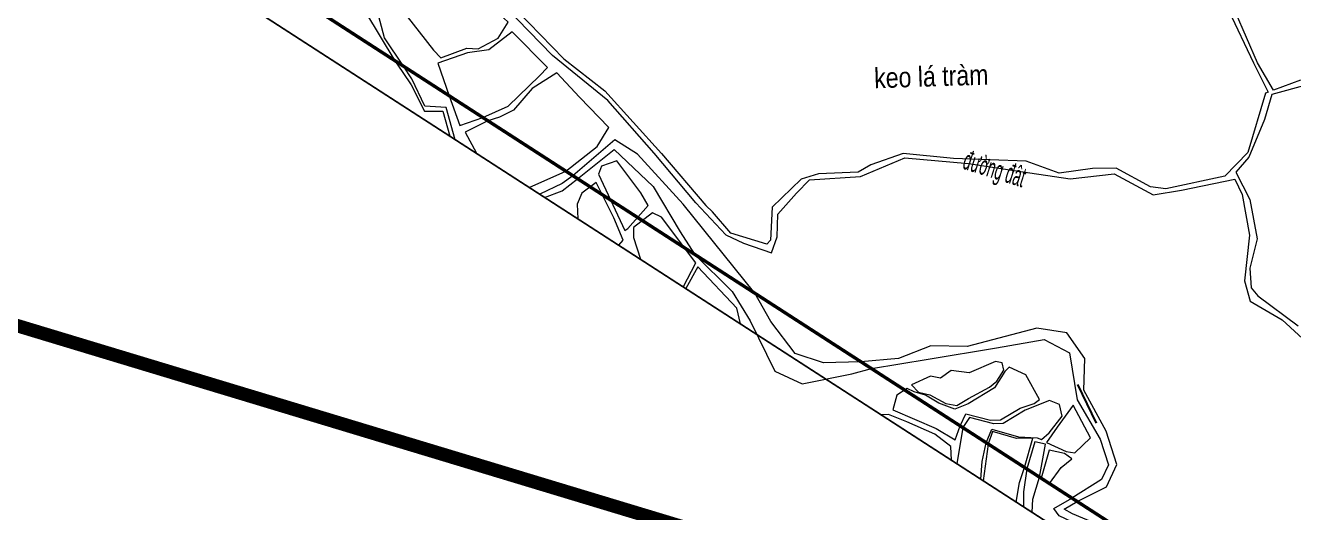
# Model space of a CAD drawing. Header units: metres. Extents: x 0 to 551036, y 0 to 1845929.
# Drawn here: x 546134.5 to 546511.7, y 1842642.1 to 1842787.1 of the extents above; entities that cross this region are included whole.
import ezdxf

# ---------------------------------------------------------------- set-up
doc = ezdxf.new("R2010")
doc.units = ezdxf.units.M
doc.header["$MEASUREMENT"] = 0
doc.linetypes.add('BD HH1 KEM TMB$0$DASHDOT2', pattern=[0.5, 0.25, -0.125, 0, -0.125])
doc.linetypes.add('DASHED', pattern=[0.75, 0.5, -0.25])
doc.layers.get('Defpoints').update_dxf_attribs({"lineweight": 0})
for name, color, linetype, lineweight in [('BD HH1 KEM TMB$0$ao1', 7, 'Continuous', 0), ('BD HH1 KEM TMB$0$ao_ho_song_suoi', 7, 'Continuous', 0), ('BD HH1 KEM TMB$0$duongdapcao', 7, 'Continuous', 0), ('BD HH1 KEM TMB$0$duongdat', 7, 'Continuous', 0), ('BD HH1 KEM TMB$0$ghichuthuyetminh', 7, 'Continuous', 0), ('BD HH1 KEM TMB$0$Ranh', 7, 'Continuous', 0), ('DZ 220kV PA1', 7, 'Continuous', 0), ('Level 15', 7, 'Continuous', 0), ('Level 37', 7, 'Continuous', 0), ('Ranh', 7, 'Continuous', 0)]:
    doc.layers.add(name, color=color, linetype=linetype, lineweight=lineweight)
doc.styles.add('BD HH1 KEM TMB$0$chamnha_0', font='')
doc.styles.add('BD HH1 KEM TMB$0$ghichuduongdien', font='', dxfattribs={"height": 6})
doc.styles.add('BD HH1 KEM TMB$0$Standard', font='txt.shx')
doc.styles.get("Standard").update_dxf_attribs({"font": '', "height": 4})
doc.styles.get('BD HH1 KEM TMB$0$chamnha_0').set_extended_font_data('.VnArial')
doc.styles.get('BD HH1 KEM TMB$0$ghichuduongdien').set_extended_font_data('.VnArial Narrow')
doc.styles.get('Standard').set_extended_font_data('.VnArial')
doc.linetypes.add('FENCELINE1', pattern='A,6.35,-2.54,[133,ltypeshp.shx,S=2.54,R=0,X=-2.54,Y=0],-2.54,25.4', length=36.83)
doc.dimstyles.get("Standard").update_dxf_attribs({"dimtxt": 0.18, "dimasz": 0.18, "dimexe": 0.18, "dimexo": 0.0625, "dimgap": 0.09, "dimtad": 0, "dimtih": 1, "dimtoh": 1, "dimdec": 4, "dimzin": 0, "dimdsep": 46, "dimtxsty": 'Standard', "dimcen": 0.09, "dimadec": 0, "dimazin": 0, "dimtfac": 1, "dimtdec": 4, "dimtofl": 0, "dimtmove": 0, "dimatfit": 3, "dimfxl": 1, "dimtolj": 1, "dimtzin": 0, "dimarcsym": 0})

# ---------------------------------------------------------------- blocks, each defined once
blk = doc.blocks.new('*D218')
at = {"layer": 'Defpoints', "color": 0, "lineweight": 0, "transparency": 16777216}
for p in [(547332.95, 1842714.84), (547334.52, 1842712.21), (0, 0)]:
    blk.add_point(p, dxfattribs=at)
at = {"layer": 'Level 37', "color": 5, "transparency": 16777216}
for p, q in [((547332.95, 1842714.78), (547332.95, 1842712.93)), ((547332.95, 1842712.93), (547334.52, 1842712.57)), ((547334.52, 1842712.57), (547334.52, 1842712.21))]:
    blk.add_line(p, q, dxfattribs=at)
at = {"layer": 'Level 37', "color": 0, "transparency": 16777216, "insert": (547334.52, 1842711.22), "char_height": 0.18, "attachment_point": 5, "rotation": 270, "style": 'BD HH1 KEM TMB$0$chamnha_0'}
blk.add_mtext('\\A1;\\Ftxt;547332.9453', dxfattribs=at)

msp = doc.modelspace()

# ---------------------------------------------------------------- linework, layer by layer
at = {"layer": 'BD HH1 KEM TMB$0$ao1', "flags": 128}
msp.add_lwpolyline([(546498.20056, 1842600.61761), (546495.00542, 1842607.49534), (546484.94783, 1842613.10822), (546477.04546, 1842618.2642), (546466.71723, 1842628.99886), (546457.62693, 1842635.02552), (546449.70725, 1842637.49594), (546442.01641, 1842641.15584), (546440.36837, 1842643.35177), (546445.8125, 1842646.39735)], dxfattribs=at)
at = {"layer": 'BD HH1 KEM TMB$0$ao_ho_song_suoi', "flags": 128}
for points in [[(546246.96454, 1842774.96303), (546241.30622, 1842783.41337), (546238.37047, 1842794.74286), (546238.15478, 1842809.59434), (546239.8683, 1842818.92894), (546242.19293, 1842831.60808), (546245.18859, 1842839.73821), (546245.8716, 1842846.86821), (546237.68746, 1842863.52101), (546226.41179, 1842883.64739), (546219.42591, 1842894.25636), (546212.06857, 1842896.20824), (546185.62288, 1842936.19753), (546168.45176, 1842953.07079), (546156.38524, 1842969.56227), (546153.9288, 1842994.0656), (546139.39386, 1843014.39093), (546127.79466, 1843033.33436)], [(546131.18575, 1843018.41299), (546147.31438, 1842996.44226), (546149.89065, 1842987.2636), (546153.72509, 1842965.29288), (546165.75567, 1842948.51103), (546177.66641, 1842937.84829), (546188.36691, 1842921.72783), (546196.91053, 1842909.866), (546210.05549, 1842894.60587), (546219.05445, 1842889.69122), (546235.47067, 1842861.62828), (546241.25829, 1842848.68566), (546242.81603, 1842842.68485), (546237.55565, 1842823.51021), (546234.72775, 1842811.40104), (546233.46957, 1842803.47523), (546235.61446, 1842791.10796), (546244.40317, 1842776.61909)], [(546244.40317, 1842776.61909), (546246.802, 1842773.15085), (546249.26744, 1842769.47352), (546253.18403, 1842761.59153), (546258.62837, 1842761.55031), (546260.75729, 1842754.13718)], [(546262.35656, 1842753.10317), (546259.65945, 1842762.70438), (546253.30617, 1842763.04727), (546249.47003, 1842771.22123), (546246.96454, 1842774.96303)], [(546298.75404, 1842741.47838), (546309.6552, 1842750.21532), (546321.20647, 1842739.13855), (546329.23484, 1842725.63672), (546333.55856, 1842718.97543), (546351.4717, 1842707.39364), (546330.10957, 1842733.95505), (546316.53324, 1842748.78502), (546309.84692, 1842753.0813), (546297.34775, 1842742.38763)], [(546297.34775, 1842742.38763), (546294.19228, 1842740.06179), (546287.50219, 1842736.84519)], [(546288.94864, 1842735.90998), (546294.11085, 1842737.90557), (546298.75404, 1842741.47838)], [(546333.55856, 1842718.97543), (546344.75596, 1842707.94094), (546350.11173, 1842699.15369), (546357.46586, 1842684.21541), (546365.53946, 1842680.38097), (546380.32776, 1842683.41656), (546386.13863, 1842684.97965)], [(546382.99247, 1842687.01381), (546371.85449, 1842686.6918), (546363.46112, 1842689.48774), (546356.18688, 1842698.99393), (546351.4717, 1842707.39364)], [(546500.55601, 1842599.09468), (546498.91612, 1842604.91148), (546497.10609, 1842607.21371), (546489.58942, 1842612.24036), (546480.32075, 1842618.62251), (546473.10628, 1842624.74271), (546466.26774, 1842632.59332), (546456.40103, 1842637.37602), (546446.00835, 1842641.75617), (546443.48115, 1842643.13298), (546447.3757, 1842645.38666)]]:
    msp.add_lwpolyline(points, dxfattribs=at)
msp.add_lwpolyline([(546447.3757, 1842645.38666), (546456.11902, 1842649.79309), (546459.19856, 1842656.43378), (546455.97523, 1842666.28996), (546449.32486, 1842678.51204), (546449.61245, 1842687.98107), (546444.30414, 1842695.62727), (546435.31715, 1842696.95541), (546414.63512, 1842691.56758), (546403.86272, 1842691.72351), (546394.25264, 1842687.98107), (546382.99247, 1842687.01381), (546386.13863, 1842684.97965), (546402.99997, 1842687.74448), (546423.37046, 1842691.18043), (546437.58187, 1842693.60011), (546445.08301, 1842689.62108), (546447.34773, 1842675.61918), (546454.21378, 1842663.91867), (546456.63427, 1842656.34775), (546454.60921, 1842651.90091), (546445.8125, 1842646.39735), (546447.3757, 1842645.38666)], close=True, dxfattribs=at)
at = {"layer": 'BD HH1 KEM TMB$0$duongdapcao', "flags": 128}
for points in [[(546264.98392, 1842798.70577), (546245.53609, 1842792.93617), (546255.88909, 1842779.75696), (546258.0939, 1842777.44482), (546265.7508, 1842780.34844), (546269.18982, 1842780.10647), (546275.09726, 1842783.32196), (546278.06896, 1842788.11293), (546269.08198, 1842796.53881), (546264.98392, 1842798.70577)], [(546313.67673, 1842726.6746), (546319.70294, 1842733.50296), (546317.52017, 1842737.29651), (546310.40265, 1842746.82778), (546305.84737, 1842745.26292), (546304.94586, 1842742.84456), (546312.82262, 1842726.10559), (546313.67673, 1842726.6746)]]:
    msp.add_lwpolyline(points, close=True, dxfattribs=at)
for points in [[(546279.32714, 1842785.22544), (546272.30531, 1842779.85375), (546265.95451, 1842778.95578), (546257.17123, 1842775.93386), (546260.57534, 1842766.16292)], [(546270.56483, 1842759.70419), (546278.06896, 1842763.09879), (546287.39145, 1842772.12689), (546289.82393, 1842774.59497), (546279.32714, 1842785.22544)], [(546295.22229, 1842743.76185), (546304.61051, 1842751.0649), (546308.04953, 1842756.75384), (546299.29022, 1842765.77119), (546292.61589, 1842773.04099), (546285.19863, 1842768.33068), (546279.65067, 1842761.8513), (546275.54062, 1842759.85103), (546272.0212, 1842758.76257)], [(546260.57534, 1842766.16292), (546263.67592, 1842757.3743), (546270.56483, 1842759.70419)], [(546272.0212, 1842758.76257), (546265.29468, 1842755.35666), (546268.62551, 1842749.04996)], [(546284.33794, 1842738.89105), (546295.22229, 1842743.76185)], [(546310.99414, 1842721.65641), (546312.30067, 1842723.21301), (546309.50107, 1842729.80427), (546304.2341, 1842740.37876), (546299.96356, 1842737.15424), (546298.6349, 1842733.92973), (546298.8053, 1842729.53714)], [(546330.19683, 1842709.24086), (546333.95057, 1842716.41525), (546323.66332, 1842730.03787), (546321.03862, 1842731.34939), (546315.40814, 1842726.99183), (546315.36582, 1842723.94577), (546317.41201, 1842717.50692)], [(546347.19099, 1842698.25324), (546346.0659, 1842702.98504), (546334.50863, 1842715.25386), (546330.9413, 1842708.75952)], [(546398.07511, 1842680.1413), (546400.12414, 1842677.95283), (546403.56316, 1842677.17853), (546408.33225, 1842674.60291), (546411.57954, 1842673.93615), (546415.06649, 1842676.09774), (546421.28548, 1842679.42077), (546423.41839, 1842681.16832), (546425.49139, 1842684.52361), (546425.04803, 1842686.65831), (546423.05891, 1842687.07234), (546415.23425, 1842683.71705), (546409.91396, 1842684.41069), (546406.72657, 1842682.10931), (546403.69497, 1842682.69541), (546398.07511, 1842680.1413)], [(546412.54394, 1842667.90723), (546414.26365, 1842671.49496), (546421.57307, 1842669.6345), (546424.54476, 1842669.71515), (546430.40427, 1842673.1511), (546434.55027, 1842674.57603), (546436.17991, 1842675.802), (546432.05788, 1842683.07718), (546427.15698, 1842685.41083), (546425.85087, 1842684.06656), (546422.75935, 1842679.24333), (546414.97063, 1842674.45773), (546410.93248, 1842672.91451), (546406.18735, 1842674.69432), (546402.19714, 1842677.02797), (546398.8519, 1842678.05218)], [(546398.8519, 1842678.05218), (546396.81732, 1842679.01731), (546393.71065, 1842677.03852), (546392.4816, 1842672.70566), (546405.38633, 1842667.07637), (546411.05345, 1842663.76705), (546412.54394, 1842667.90723)], [(546420.3169, 1842662.8816), (546421.94453, 1842666.92983), (546429.92497, 1842664.69297), (546435.425, 1842664.31119), (546436.71912, 1842663.87565), (546439.00781, 1842665.82753), (546442.90217, 1842670.81745), (546442.07536, 1842674.24265), (546439.11565, 1842675.48475), (546431.9021, 1842672.61339), (546425.38355, 1842668.62898), (546422.54366, 1842668.5322), (546415.33011, 1842670.44643), (546413.351, 1842667.38542)], [(546409.92788, 1842657.69054), (546409.78964, 1842661.81604), (546404.97596, 1842665.39832), (546396.68013, 1842669.11705), (546391.25196, 1842671.30054), (546389.08198, 1842671.16851)], [(546438.26488, 1842662.98306), (546444.11241, 1842660.26226), (546446.68868, 1842659.85898), (546451.29002, 1842664.34883), (546446.1255, 1842674.08134), (546441.39235, 1842667.47291), (546438.26488, 1842662.98306)], [(546413.351, 1842667.38542), (546411.57314, 1842656.6268)], [(546431.66746, 1842655.54287), (546434.20277, 1842664.21978), (546429.30187, 1842664.1929), (546422.13625, 1842666.20392), (546420.90258, 1842662.50293)], [(546418.66855, 1842652.03924), (546419.10023, 1842657.3326), (546420.3169, 1842662.8816)], [(546420.90258, 1842662.50293), (546419.41829, 1842651.55449)], [(546436.10949, 1842652.67086), (546437.94135, 1842662.43997), (546434.76595, 1842663.14975), (546432.36481, 1842655.09199)], [(546439.12911, 1842650.71852), (546442.63855, 1842655.55732), (546445.71809, 1842658.0953), (546443.63311, 1842659.64389), (546439.03177, 1842660.66016), (546436.68557, 1842652.29839)], [(546429.24065, 1842645.20382), (546430.14986, 1842651.02267), (546431.66746, 1842655.54287)], [(546432.36481, 1842655.09199), (546431.39936, 1842648.27986), (546431.42346, 1842643.79252)], [(546433.93196, 1842642.17064), (546434.16633, 1842646.13685), (546436.10949, 1842652.67086)], [(546436.68557, 1842652.29839), (546439.12911, 1842650.71852)]]:
    msp.add_lwpolyline(points, dxfattribs=at)
at = {"layer": 'BD HH1 KEM TMB$0$duongdat', "flags": 128}
for points in [[(546342.82315, 1842724.74258), (546333.956, 1842734.28305), (546321.51801, 1842749.13453), (546307.77393, 1842764.72266), (546291.32176, 1842778.21374), (546277.33802, 1842792.56515)], [(546280.75307, 1842791.46822), (546294.70086, 1842777.16521), (546306.81531, 1842767.62628), (546323.68687, 1842749.03236), (546336.91571, 1842733.53026), (546338.86888, 1842731.57838)], [(546492.39047, 1842791.67255), (546499.84368, 1842775.99301), (546504.11993, 1842767.24324)], [(546505.75394, 1842767.84896), (546500.99401, 1842776.00376), (546494.4395, 1842791.03806)], [(546515.80455, 1842769.43836), (546505.23586, 1842766.567), (546503.10295, 1842759.14664), (546498.44171, 1842747.94082), (546494.55933, 1842743.44021), (546498.76524, 1842735.28856), (546500.89815, 1842723.56116), (546498.68136, 1842714.89332), (546499.10075, 1842708.97854), (546501.06591, 1842706.58574), (546513.07251, 1842697.66518)], [(546513.82742, 1842770.84177), (546505.75394, 1842767.84896)], [(546504.11993, 1842767.24324), (546503.35459, 1842766.95952), (546498.14214, 1842749.33348), (546491.27609, 1842742.268), (546473.69755, 1842738.46641), (546469.12018, 1842739.0794), (546458.98287, 1842744.62854), (546451.90113, 1842744.51024), (546442.00347, 1842743.10683), (546432.15374, 1842746.70947), (546410.59697, 1842747.4999), (546395.60668, 1842749.02161), (546386.02057, 1842745.60179), (546382.23406, 1842743.40794), (546370.39521, 1842742.97778), (546365.25465, 1842741.33239), (546356.65112, 1842733.03019), (546356.14785, 1842723.19015), (546355.04544, 1842722.0287), (546344.36891, 1842725.32485), (546338.86888, 1842731.57838)], [(546342.82315, 1842724.74258), (546348.08353, 1842722.33519), (546356.4594, 1842719.46384), (546358.16093, 1842724.22792), (546358.28076, 1842730.93851), (546363.8407, 1842737.16516), (546367.68713, 1842741.12806), (546382.94208, 1842742.18591), (546396.08599, 1842747.73649), (546415.01856, 1842746.02658), (546428.58291, 1842743.95103), (546445.31068, 1842741.45069), (546458.38374, 1842742.91325), (546469.935, 1842736.69198), (546478.41871, 1842738.03625), (546494.29571, 1842741.32702), (546496.45259, 1842736.76726), (546498.59748, 1842724.65271), (546497.1356, 1842711.05409), (546498.84912, 1842705.04252), (546508.30342, 1842699.45574), (546526.541, 1842682.6739)]]:
    msp.add_lwpolyline(points, dxfattribs=at)
at = {"layer": 'BD HH1 KEM TMB$0$Ranh', "color": 3, "linetype": 'BD HH1 KEM TMB$0$DASHDOT2', "ltscale": 6, "const_width": 0.5}
msp.add_lwpolyline([(547242.57197, 1841928.07708), (546883.41754, 1842351.55456), (545598.30852, 1843182.44517)], dxfattribs=at)
at = {"layer": 'DZ 220kV PA1', "color": 2, "linetype": 'DASHED', "lineweight": 13, "ltscale": 12.5, "const_width": 4}
msp.add_lwpolyline([(547385.12789, 1841927.03834), (547280.04672, 1841909.74385), (547184.47, 1842163.72), (546733.40922, 1842515.82241), (546043.97203, 1842724.39091), (544738.834, 1843423.118), (544638.64538, 1843711.41469), (543772.65951, 1844159.32141), (543499.2181, 1844471.39657)], dxfattribs=at)
at = {"layer": 'Ranh', "linetype": 'FENCELINE1', "lineweight": 13, "const_width": 1}
msp.add_lwpolyline([(545039.78842, 1844094.35008), (545124.08835, 1843654.25007), (545296.08835, 1843665.35004), (545306.4884, 1843960.65004), (545709.48834, 1843646.54997), (545656.48829, 1843320.54998), (546108.28829, 1843335.54991), (547778.80819, 1842689.00963), (548193.07811, 1842207.30956), (548585.07806, 1841934.3695), (548381.70799, 1841468.51953), (548541.08792, 1841050.34951), (548101.40786, 1840712.89958), (547608.7779, 1840958.86966), (547251.34806, 1841933.18972), (546890.08813, 1842359.14978), (545600.78827, 1843192.74999), (545260.58826, 1843158.05004), (544710.1383, 1843401.59013), (544568.32841, 1844020.54016), (545039.78842, 1844094.35008)], dxfattribs=at)

# ---------------------------------------------------------------- texts
at = {"layer": 'BD HH1 KEM TMB$0$ghichuthuyetminh', "linetype": 'ByBlock', "style": 'BD HH1 KEM TMB$0$ghichuduongdien'}
msp.add_text('keo l¸ trµm', height=6, rotation=1.8202087, dxfattribs=at).set_placement((546387.05531, 1842768.41353))
at = {"layer": 'BD HH1 KEM TMB$0$ghichuthuyetminh', "linetype": 'ByBlock', "style": 'BD HH1 KEM TMB$0$ghichuduongdien', "width": 0.6}
msp.add_text('®\xadêng ®©t', height=6, rotation=342.3541789, dxfattribs=at).set_placement((546412.91454, 1842744.60592))

# ---------------------------------------------------------------- dimensions: what is measured, and where the dimension line sits
at = {"layer": 'Level 37', "color": 5}
dim = msp.add_ordinate_dim(feature_location=(547332.945312, 1842714.841091), offset=(1.5731196499, -2.629533607), dtype=0, origin=(0, 0), text='\\Ftxt;<>', dimstyle='Standard', override={"dimtxsty": 'BD HH1 KEM TMB$0$chamnha_0', "dimse1": 1, "dimclre": 5, "dimlwe": 65535}, dxfattribs=at)
dim.commit()
dim.dimension.update_dxf_attribs({"geometry": '*D218', "text_midpoint": (547334.5184316499, 1842711.221557393)})

# ---------------------------------------------------------------- leaders
at = {"layer": 'Level 15'}
msp.add_leader([(546453.05612, 1842668.76133), (546447.55519, 1842680.26583)], dimstyle='Standard', override={"dimtxsty": 'BD HH1 KEM TMB$0$Standard'}, dxfattribs=at)

doc.saveas('drawing.dxf')
